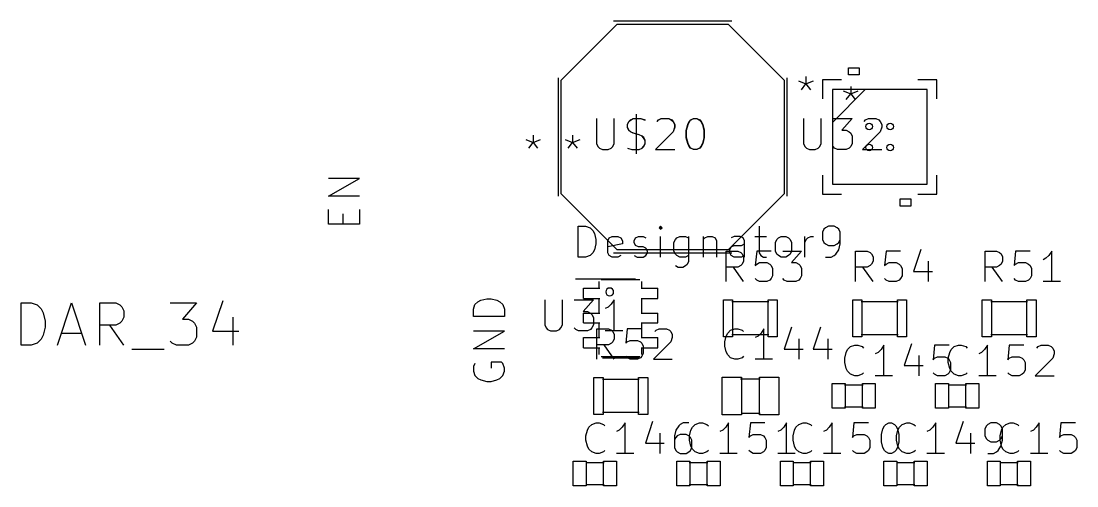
# Model space of a CAD drawing. Header units: millimetres. Extents: x 0 to 280, y 0 to 300.
# Drawn here: x 204.82 to 245.62, y 85.53 to 103.47 of the extents above; entities that cross this region are included whole.
import ezdxf

# ---------------------------------------------------------------- set-up
doc = ezdxf.new("R2010")
doc.units = ezdxf.units.MM
for name, color, linetype, true_color in [('Edge.Cuts', 254, 'CONTINUOUS', 0xd0d2cd), ('F.Fab', 9, 'CONTINUOUS', 0xafafaf), ('F.Silkscreen', 41, 'CONTINUOUS', 0xf2eda1)]:
    doc.layers.add(name, color=color, linetype=linetype, true_color=true_color)

msp = doc.modelspace()

# ---------------------------------------------------------------- linework, layer by layer
at = {"layer": 'Edge.Cuts'}
for centre in [(237.5936, 99.4064), (238.4064, 99.4064), (237.5936, 98.5936), (238.4064, 98.5936)]:
    msp.add_circle(centre, 0.127, dxfattribs=at)
at = {"layer": 'F.Fab', "linetype": 'CONTINUOUS'}
for p, q in [((227.841, 103.3434), (225.682, 101.1844)), ((232.159, 103.3434), (227.841, 103.3434)), ((234.318, 101.1844), (232.159, 103.3434)), ((225.682, 101.1844), (225.682, 96.8156)), ((234.318, 96.8156), (234.318, 101.1844)), ((236.1712, 100.8288), (236.1712, 97.1712)), ((236.1712, 99.5588), (237.4412, 100.8288)), ((239.8288, 100.8288), (236.1712, 100.8288)), ((236.595073, 100.782918), (236.879311, 100.669223)), ((236.879311, 100.953461), (236.879311, 100.669223)), ((236.879311, 100.669223), (237.16355, 100.782918)), ((239.8288, 97.1712), (239.8288, 100.8288)), ((236.708769, 100.441832), (236.879311, 100.669223)), ((236.879311, 100.669223), (237.049854, 100.441832)), ((227.055849, 99.713754), (227.055849, 98.743644)), ((227.057769, 99.708861), (227.057769, 98.742451)), ((227.73994, 98.742451), (227.73994, 99.708861)), ((227.740633, 98.743644), (227.740633, 99.713754)), ((228.251569, 99.48147), (228.308417, 99.595166)), ((228.254221, 99.485493), (228.311286, 99.599624)), ((228.308417, 99.595166), (228.365264, 99.652013)), ((228.311286, 99.599624), (228.368352, 99.656689)), ((228.365264, 99.652013), (228.478959, 99.708861)), ((228.368352, 99.656689), (228.482482, 99.713754)), ((228.478959, 99.708861), (228.763198, 99.708861)), ((228.482482, 99.713754), (228.767809, 99.713754)), ((228.592655, 99.879404), (228.592655, 98.344518)), ((228.596613, 99.88495), (228.596613, 98.344186)), ((228.763198, 99.708861), (228.93374, 99.652013)), ((228.767809, 99.713754), (228.939005, 99.656689)), ((229.388521, 99.595166), (229.445369, 99.652013)), ((229.395528, 99.599624), (229.452593, 99.656689)), ((229.445369, 99.652013), (229.559064, 99.708861)), ((229.452593, 99.656689), (229.566724, 99.713754)), ((229.559064, 99.708861), (229.843302, 99.708861)), ((229.566724, 99.713754), (229.852051, 99.713754)), ((229.843302, 99.708861), (229.956997, 99.652013)), ((229.852051, 99.713754), (229.966181, 99.656689)), ((229.956997, 99.652013), (230.013845, 99.595166)), ((229.966181, 99.656689), (230.023247, 99.599624)), ((230.013845, 99.595166), (230.070692, 99.48147)), ((230.023247, 99.599624), (230.080312, 99.485493)), ((230.582321, 99.48147), (230.639168, 99.595166)), ((230.5939, 99.485493), (230.650966, 99.599624)), ((230.639168, 99.595166), (230.696016, 99.652013)), ((230.650966, 99.599624), (230.708031, 99.656689)), ((230.696016, 99.652013), (230.809711, 99.708861)), ((230.708031, 99.656689), (230.822162, 99.713754)), ((230.809711, 99.708861), (230.923406, 99.708861)), ((230.822162, 99.713754), (230.936292, 99.713754)), ((230.923406, 99.708861), (231.037102, 99.652013)), ((230.936292, 99.713754), (231.050423, 99.656689)), ((231.037102, 99.652013), (231.093949, 99.595166)), ((231.050423, 99.656689), (231.107488, 99.599624)), ((231.093949, 99.595166), (231.150797, 99.48147)), ((231.107488, 99.599624), (231.164554, 99.485493)), ((235.055849, 99.713754), (235.055849, 98.743644)), ((235.740633, 98.743644), (235.740633, 99.713754)), ((236.197156, 99.713754), (236.939005, 99.713754)), ((236.939005, 99.713754), (236.539548, 99.257232)), ((237.395528, 99.599624), (237.452593, 99.656689)), ((237.452593, 99.656689), (237.566724, 99.713754)), ((237.566724, 99.713754), (237.852051, 99.713754)), ((237.852051, 99.713754), (237.966181, 99.656689)), ((237.966181, 99.656689), (238.023247, 99.599624)), ((238.023247, 99.599624), (238.080312, 99.485493)), ((228.251569, 99.367775), (228.251569, 99.48147)), ((228.308417, 99.25408), (228.251569, 99.367775)), ((228.254221, 99.371362), (228.254221, 99.485493)), ((228.311286, 99.257232), (228.254221, 99.371362)), ((228.365264, 99.197232), (228.308417, 99.25408)), ((228.368352, 99.200166), (228.311286, 99.257232)), ((228.478959, 99.140385), (228.365264, 99.197232)), ((228.482482, 99.143101), (228.368352, 99.200166)), ((228.70635, 99.083537), (228.478959, 99.140385)), ((228.710744, 99.086036), (228.482482, 99.143101)), ((230.013845, 99.197232), (229.331673, 98.515061)), ((230.023247, 99.200166), (229.338463, 98.515382)), ((230.070692, 99.367775), (230.013845, 99.197232)), ((230.080312, 99.371362), (230.023247, 99.200166)), ((230.070692, 99.48147), (230.070692, 99.367775)), ((230.080312, 99.485493), (230.080312, 99.371362)), ((230.525473, 99.25408), (230.582321, 99.48147)), ((230.525473, 98.969842), (230.525473, 99.25408)), ((230.536835, 99.257232), (230.5939, 99.485493)), ((230.536835, 98.971905), (230.536835, 99.257232)), ((231.150797, 99.48147), (231.207644, 99.25408)), ((231.164554, 99.485493), (231.221619, 99.257232)), ((231.207644, 99.25408), (231.207644, 98.969842)), ((231.221619, 99.257232), (231.221619, 98.971905)), ((236.539548, 99.257232), (236.710744, 99.257232)), ((236.710744, 99.257232), (236.824874, 99.200166)), ((236.824874, 99.200166), (236.88194, 99.143101)), ((236.88194, 99.143101), (236.939005, 99.02897)), ((238.023247, 99.200166), (237.338463, 98.515382)), ((238.080312, 99.371362), (238.023247, 99.200166)), ((238.080312, 99.485493), (238.080312, 99.371362)), ((225.851873, 98.903318), (226.136111, 98.789623)), ((225.851873, 98.903318), (226.136111, 98.789623)), ((225.965569, 98.562232), (226.136111, 98.789623)), ((225.965569, 98.562232), (226.136111, 98.789623)), ((226.136111, 99.073861), (226.136111, 98.789623)), ((226.136111, 99.073861), (226.136111, 98.789623)), ((226.136111, 98.789623), (226.42035, 98.903318)), ((226.136111, 98.789623), (226.42035, 98.903318)), ((226.136111, 98.789623), (226.306654, 98.562232)), ((226.136111, 98.789623), (226.306654, 98.562232)), ((227.055849, 98.743644), (227.112915, 98.629513)), ((227.057769, 98.742451), (227.114616, 98.628756)), ((227.683092, 98.628756), (227.73994, 98.742451)), ((227.683568, 98.629513), (227.740633, 98.743644)), ((228.820045, 99.026689), (228.70635, 99.083537)), ((228.824874, 99.02897), (228.710744, 99.086036)), ((228.876893, 98.969842), (228.820045, 99.026689)), ((228.88194, 98.971905), (228.824874, 99.02897)), ((228.93374, 98.856147), (228.876893, 98.969842)), ((228.876893, 98.628756), (228.93374, 98.742451)), ((228.939005, 98.857774), (228.88194, 98.971905)), ((228.88194, 98.629513), (228.939005, 98.743644)), ((228.93374, 98.742451), (228.93374, 98.856147)), ((228.939005, 98.743644), (228.939005, 98.857774)), ((230.582321, 98.742451), (230.525473, 98.969842)), ((230.5939, 98.743644), (230.536835, 98.971905)), ((230.639168, 98.628756), (230.582321, 98.742451)), ((230.650966, 98.629513), (230.5939, 98.743644)), ((231.150797, 98.742451), (231.093949, 98.628756)), ((231.164554, 98.743644), (231.107488, 98.629513)), ((231.207644, 98.969842), (231.150797, 98.742451)), ((231.221619, 98.971905), (231.164554, 98.743644)), ((235.055849, 98.743644), (235.112915, 98.629513)), ((235.683568, 98.629513), (235.740633, 98.743644)), ((236.939005, 98.743644), (236.88194, 98.629513)), ((236.939005, 99.02897), (236.939005, 98.743644)), ((227.112915, 98.629513), (227.16998, 98.572448)), ((227.114616, 98.628756), (227.171464, 98.571909)), ((227.16998, 98.572448), (227.284111, 98.515382)), ((227.171464, 98.571909), (227.285159, 98.515061)), ((227.284111, 98.515382), (227.512372, 98.515382)), ((227.285159, 98.515061), (227.51255, 98.515061)), ((227.512372, 98.515382), (227.626503, 98.572448)), ((227.51255, 98.515061), (227.626245, 98.571909)), ((227.626245, 98.571909), (227.683092, 98.628756)), ((227.626503, 98.572448), (227.683568, 98.629513)), ((228.251569, 98.571909), (228.422112, 98.515061)), ((228.254221, 98.572448), (228.425417, 98.515382)), ((228.422112, 98.515061), (228.70635, 98.515061)), ((228.425417, 98.515382), (228.710744, 98.515382)), ((228.70635, 98.515061), (228.820045, 98.571909)), ((228.710744, 98.515382), (228.824874, 98.572448)), ((228.820045, 98.571909), (228.876893, 98.628756)), ((228.824874, 98.572448), (228.88194, 98.629513)), ((229.331673, 98.515061), (230.070692, 98.515061)), ((229.338463, 98.515382), (230.080312, 98.515382)), ((230.696016, 98.571909), (230.639168, 98.628756)), ((230.708031, 98.572448), (230.650966, 98.629513)), ((230.809711, 98.515061), (230.696016, 98.571909)), ((230.822162, 98.515382), (230.708031, 98.572448)), ((230.923406, 98.515061), (230.809711, 98.515061)), ((230.936292, 98.515382), (230.822162, 98.515382)), ((231.037102, 98.571909), (230.923406, 98.515061)), ((231.050423, 98.572448), (230.936292, 98.515382)), ((231.093949, 98.628756), (231.037102, 98.571909)), ((231.107488, 98.629513), (231.050423, 98.572448)), ((235.112915, 98.629513), (235.16998, 98.572448)), ((235.16998, 98.572448), (235.284111, 98.515382)), ((235.284111, 98.515382), (235.512372, 98.515382)), ((235.512372, 98.515382), (235.626503, 98.572448)), ((235.626503, 98.572448), (235.683568, 98.629513)), ((236.254221, 98.572448), (236.197156, 98.629513)), ((236.368352, 98.515382), (236.254221, 98.572448)), ((236.710744, 98.515382), (236.368352, 98.515382)), ((236.824874, 98.572448), (236.710744, 98.515382)), ((236.88194, 98.629513), (236.824874, 98.572448)), ((237.338463, 98.515382), (238.080312, 98.515382)), ((216.701544, 96.713388), (217.897544, 97.396817)), ((217.897544, 97.396817), (216.701544, 97.396817)), ((236.1712, 97.1712), (239.8288, 97.1712)), ((217.897544, 96.713388), (216.701544, 96.713388)), ((225.682, 96.8156), (227.841, 94.6566)), ((232.159, 94.6566), (234.318, 96.8156)), ((216.701544, 95.631293), (216.701544, 96.200817)), ((217.271068, 95.631293), (217.271068, 96.02996)), ((217.897544, 96.200817), (217.897544, 95.631293)), ((217.897544, 95.631293), (216.701544, 95.631293)), ((227.841, 94.6566), (232.159, 94.6566)), ((227.1618, 93.1684), (227.1618, 93.4224)), ((227.238, 93.4986), (228.7366, 93.4986)), ((228.8128, 93.1684), (228.8128, 93.4224)), ((226.5522, 93.1684), (227.1618, 93.1684)), ((226.5522, 92.762), (226.5522, 93.1684)), ((227.1618, 93.1684), (227.1872, 93.1684)), ((228.7874, 93.1684), (228.8128, 93.1684)), ((228.8128, 93.1684), (229.4224, 93.1684)), ((229.4224, 92.762), (229.4224, 93.1684)), ((212.613792, 92.671236), (212.224325, 91.502836)), ((222.358496, 92.525959), (222.472401, 92.639864)), ((222.472401, 92.639864), (222.586306, 92.696817)), ((222.586306, 92.696817), (222.814115, 92.753769)), ((222.814115, 92.753769), (222.984972, 92.753769)), ((222.984972, 92.753769), (223.212782, 92.696817)), ((223.212782, 92.696817), (223.326687, 92.639864)), ((223.326687, 92.639864), (223.440592, 92.525959)), ((225.055849, 92.713754), (225.055849, 91.743644)), ((225.740633, 91.743644), (225.740633, 92.713754)), ((226.197156, 92.713754), (226.939005, 92.713754)), ((226.939005, 92.713754), (226.539548, 92.257232)), ((226.5522, 92.762), (227.1618, 92.762)), ((227.1618, 92.762), (227.1872, 92.762)), ((227.1618, 92.2032), (227.1618, 92.762)), ((227.73792, 92.713754), (227.623789, 92.542558)), ((227.73792, 91.515382), (227.73792, 92.713754)), ((228.7874, 92.762), (228.8128, 92.762)), ((228.8128, 92.762), (229.4224, 92.762)), ((228.8128, 92.2032), (228.8128, 92.762)), ((231.9586, 91.2888), (231.9586, 92.7112)), ((231.9586, 92.7112), (232.3142, 92.7112)), ((233.7112, 92.635), (232.2888, 92.635)), ((232.3142, 92.7112), (232.3142, 91.2888)), ((233.6858, 91.2888), (233.6858, 92.7112)), ((233.6858, 92.7112), (234.0414, 92.7112)), ((234.0414, 92.7112), (234.0414, 91.2888)), ((236.9586, 91.2888), (236.9586, 92.7112)), ((236.9586, 92.7112), (237.3142, 92.7112)), ((238.7112, 92.635), (237.2888, 92.635)), ((237.3142, 92.7112), (237.3142, 91.2888)), ((238.6858, 91.2888), (238.6858, 92.7112)), ((238.6858, 92.7112), (239.0414, 92.7112)), ((239.0414, 92.7112), (239.0414, 91.2888)), ((241.9586, 91.2888), (241.9586, 92.7112)), ((241.9586, 92.7112), (242.3142, 92.7112)), ((243.7112, 92.635), (242.2888, 92.635)), ((242.3142, 92.7112), (242.3142, 91.2888)), ((243.6858, 91.2888), (243.6858, 92.7112)), ((243.6858, 92.7112), (244.0414, 92.7112)), ((244.0414, 92.7112), (244.0414, 91.2888)), ((204.824458, 90.957582), (204.824458, 92.593342)), ((204.824458, 92.593342), (205.213925, 92.593342)), ((205.213925, 92.593342), (205.447605, 92.515449)), ((205.447605, 92.515449), (205.603392, 92.359662)), ((205.603392, 92.359662), (205.681285, 92.203876)), ((205.681285, 92.203876), (205.759178, 91.892302)), ((206.226538, 90.957582), (206.771792, 92.593342)), ((206.771792, 92.593342), (207.317045, 90.957582)), ((207.862298, 90.957582), (207.862298, 92.593342)), ((207.862298, 92.593342), (208.485445, 92.593342)), ((208.485445, 92.593342), (208.641232, 92.515449)), ((208.641232, 92.515449), (208.719125, 92.437556)), ((208.719125, 92.437556), (208.797018, 92.281769)), ((208.797018, 92.281769), (208.797018, 92.048089)), ((210.588565, 92.593342), (211.601178, 92.593342)), ((211.601178, 92.593342), (211.055925, 91.970196)), ((222.301544, 92.355102), (222.358496, 92.525959)), ((222.301544, 92.07034), (222.301544, 92.355102)), ((223.440592, 92.525959), (223.497544, 92.355102)), ((223.497544, 92.355102), (223.497544, 92.07034)), ((226.539548, 92.257232), (226.710744, 92.257232)), ((226.5522, 92.2032), (227.1618, 92.2032)), ((226.5522, 91.8222), (226.5522, 92.2032)), ((226.710744, 92.257232), (226.824874, 92.200166)), ((226.824874, 92.200166), (226.88194, 92.143101)), ((227.1618, 92.2032), (227.1872, 92.2032)), ((227.509659, 92.428428), (227.395528, 92.371362)), ((227.623789, 92.542558), (227.509659, 92.428428)), ((228.7874, 92.2032), (228.8128, 92.2032)), ((228.8128, 92.2032), (229.4224, 92.2032)), ((229.4224, 91.8222), (229.4224, 92.2032)), ((205.759178, 91.892302), (205.759178, 91.658622)), ((208.641232, 91.814409), (208.485445, 91.736516)), ((208.719125, 91.892302), (208.641232, 91.814409)), ((208.797018, 92.048089), (208.719125, 91.892302)), ((211.055925, 91.970196), (211.289605, 91.970196)), ((211.289605, 91.970196), (211.445391, 91.892302)), ((211.445391, 91.892302), (211.523285, 91.814409)), ((211.523285, 91.814409), (211.601178, 91.658622)), ((213.003258, 92.048089), (213.003258, 90.957582)), ((223.497544, 92.07034), (222.301544, 92.07034)), ((226.5522, 91.8222), (227.1618, 91.8222)), ((226.88194, 92.143101), (226.939005, 92.02897)), ((226.939005, 92.02897), (226.939005, 91.743644)), ((227.1618, 91.8222), (227.1872, 91.8222)), ((227.1618, 91.2634), (227.1618, 91.8222)), ((228.7874, 91.8222), (228.8128, 91.8222)), ((228.8128, 91.8222), (229.4224, 91.8222)), ((228.8128, 91.2634), (228.8128, 91.8222)), ((205.759178, 91.658622), (205.681285, 91.347049)), ((206.382325, 91.424942), (207.161258, 91.424942)), ((208.485445, 91.736516), (207.862298, 91.736516)), ((208.797018, 90.957582), (208.251765, 91.736516)), ((211.601178, 91.658622), (211.601178, 91.269156)), ((212.224325, 91.502836), (213.236938, 91.502836)), ((222.301544, 90.817388), (223.497544, 91.500817)), ((223.497544, 91.500817), (222.301544, 91.500817)), ((225.055849, 91.743644), (225.112915, 91.629513)), ((225.112915, 91.629513), (225.16998, 91.572448)), ((225.16998, 91.572448), (225.284111, 91.515382)), ((225.284111, 91.515382), (225.512372, 91.515382)), ((225.512372, 91.515382), (225.626503, 91.572448)), ((225.626503, 91.572448), (225.683568, 91.629513)), ((225.683568, 91.629513), (225.740633, 91.743644)), ((226.254221, 91.572448), (226.197156, 91.629513)), ((226.368352, 91.515382), (226.254221, 91.572448)), ((226.710744, 91.515382), (226.368352, 91.515382)), ((226.824874, 91.572448), (226.710744, 91.515382)), ((226.88194, 91.629513), (226.824874, 91.572448)), ((226.939005, 91.743644), (226.88194, 91.629513)), ((228.080312, 91.515382), (227.395528, 91.515382)), ((205.447605, 91.035476), (205.213925, 90.957582)), ((205.603392, 91.191262), (205.447605, 91.035476)), ((205.681285, 91.347049), (205.603392, 91.191262)), ((210.666458, 91.035476), (210.588565, 91.113369)), ((210.822245, 90.957582), (210.666458, 91.035476)), ((211.445391, 91.035476), (211.289605, 90.957582)), ((211.523285, 91.113369), (211.445391, 91.035476)), ((211.601178, 91.269156), (211.523285, 91.113369)), ((226.5522, 91.2634), (227.1618, 91.2634)), ((226.5522, 90.857), (226.5522, 91.2634)), ((227.1618, 91.2634), (227.1872, 91.2634)), ((228.7874, 91.2634), (228.8128, 91.2634)), ((228.8128, 91.2634), (229.4224, 91.2634)), ((229.4224, 90.857), (229.4224, 91.2634)), ((232.3142, 91.2888), (231.9586, 91.2888)), ((233.7112, 91.365), (232.2888, 91.365)), ((234.0414, 91.2888), (233.6858, 91.2888)), ((237.3142, 91.2888), (236.9586, 91.2888)), ((238.7112, 91.365), (237.2888, 91.365)), ((239.0414, 91.2888), (238.6858, 91.2888)), ((242.3142, 91.2888), (241.9586, 91.2888)), ((243.7112, 91.365), (242.2888, 91.365)), ((244.0414, 91.2888), (243.6858, 91.2888)), ((205.213925, 90.957582), (204.824458, 90.957582)), ((209.108592, 90.801796), (210.354885, 90.801796)), ((211.289605, 90.957582), (210.822245, 90.957582)), ((223.497544, 90.817388), (222.301544, 90.817388)), ((226.5522, 90.857), (227.1618, 90.857)), ((227.1618, 90.857), (227.1872, 90.857)), ((227.1618, 90.603), (227.1618, 90.857)), ((228.7874, 90.857), (228.8128, 90.857)), ((228.8128, 90.857), (229.4224, 90.857)), ((228.8128, 90.603), (228.8128, 90.857)), ((222.358496, 90.247865), (222.301544, 90.13396)), ((223.383639, 90.304817), (222.984972, 90.304817)), ((222.984972, 90.304817), (222.984972, 90.077007)), ((223.440592, 90.247865), (223.383639, 90.304817)), ((223.497544, 90.077007), (223.440592, 90.247865)), ((227.238, 90.5268), (228.7366, 90.5268)), ((222.301544, 90.13396), (222.301544, 89.963103)), ((222.301544, 89.963103), (222.358496, 89.792246)), ((222.358496, 89.792246), (222.472401, 89.678341)), ((223.326687, 89.678341), (223.440592, 89.792246)), ((223.440592, 89.792246), (223.497544, 89.963103)), ((223.497544, 89.963103), (223.497544, 90.077007)), ((222.472401, 89.678341), (222.586306, 89.621388)), ((222.586306, 89.621388), (222.814115, 89.564436)), ((222.814115, 89.564436), (222.984972, 89.564436)), ((222.984972, 89.564436), (223.212782, 89.621388)), ((223.212782, 89.621388), (223.326687, 89.678341)), ((226.9586, 88.2888), (226.9586, 89.7112)), ((226.9586, 89.7112), (227.3142, 89.7112)), ((228.7112, 89.635), (227.2888, 89.635)), ((227.3142, 89.7112), (227.3142, 88.2888)), ((228.6858, 88.2888), (228.6858, 89.7112)), ((228.6858, 89.7112), (229.0414, 89.7112)), ((229.0414, 89.7112), (229.0414, 88.2888)), ((231.9078, 88.2761), (231.9078, 89.7262)), ((231.9078, 89.7262), (232.6579, 89.7262)), ((232.619, 89.66), (233.381, 89.66)), ((232.6579, 89.7262), (232.6579, 88.2761)), ((233.3556, 88.2761), (233.3556, 89.7262)), ((233.3556, 89.7262), (234.1057, 89.7262)), ((234.1057, 89.7262), (234.1057, 88.2761)), ((236.1618, 88.5301), (236.1618, 89.4801)), ((236.1618, 89.4801), (236.6619, 89.4801)), ((236.644, 89.432), (237.356, 89.432)), ((236.6619, 89.4801), (236.6619, 88.5301)), ((237.3302, 88.5301), (237.3302, 89.4801)), ((237.3302, 89.4801), (237.8303, 89.4801)), ((237.8303, 89.4801), (237.8303, 88.5301)), ((240.1618, 88.5301), (240.1618, 89.4801)), ((240.1618, 89.4801), (240.6619, 89.4801)), ((240.644, 89.432), (241.356, 89.432)), ((240.6619, 89.4801), (240.6619, 88.5301)), ((241.3302, 88.5301), (241.3302, 89.4801)), ((241.3302, 89.4801), (241.8303, 89.4801)), ((241.8303, 89.4801), (241.8303, 88.5301)), ((236.6619, 88.5301), (236.1618, 88.5301)), ((236.644, 88.581), (237.356, 88.581)), ((237.8303, 88.5301), (237.3302, 88.5301)), ((240.6619, 88.5301), (240.1618, 88.5301)), ((240.644, 88.581), (241.356, 88.581)), ((241.8303, 88.5301), (241.3302, 88.5301)), ((227.3142, 88.2888), (226.9586, 88.2888)), ((228.7112, 88.365), (227.2888, 88.365)), ((229.0414, 88.2888), (228.6858, 88.2888)), ((232.6579, 88.2761), (231.9078, 88.2761)), ((232.644, 88.34), (233.381, 88.34)), ((234.1057, 88.2761), (233.3556, 88.2761)), ((226.1618, 85.5301), (226.1618, 86.4801)), ((226.1618, 86.4801), (226.6619, 86.4801)), ((226.644, 86.432), (227.356, 86.432)), ((226.6619, 86.4801), (226.6619, 85.5301)), ((227.3302, 85.5301), (227.3302, 86.4801)), ((227.3302, 86.4801), (227.8303, 86.4801)), ((227.8303, 86.4801), (227.8303, 85.5301)), ((230.1618, 85.5301), (230.1618, 86.4801)), ((230.1618, 86.4801), (230.6619, 86.4801)), ((230.644, 86.432), (231.356, 86.432)), ((230.6619, 86.4801), (230.6619, 85.5301)), ((231.3302, 85.5301), (231.3302, 86.4801)), ((231.3302, 86.4801), (231.8303, 86.4801)), ((231.8303, 86.4801), (231.8303, 85.5301)), ((234.1618, 85.5301), (234.1618, 86.4801)), ((234.1618, 86.4801), (234.6619, 86.4801)), ((234.644, 86.432), (235.356, 86.432)), ((234.6619, 86.4801), (234.6619, 85.5301)), ((235.3302, 85.5301), (235.3302, 86.4801)), ((235.3302, 86.4801), (235.8303, 86.4801)), ((235.8303, 86.4801), (235.8303, 85.5301)), ((238.1618, 85.5301), (238.1618, 86.4801)), ((238.1618, 86.4801), (238.6619, 86.4801)), ((238.644, 86.432), (239.356, 86.432)), ((238.6619, 86.4801), (238.6619, 85.5301)), ((239.3302, 85.5301), (239.3302, 86.4801)), ((239.3302, 86.4801), (239.8303, 86.4801)), ((239.8303, 86.4801), (239.8303, 85.5301)), ((242.1618, 85.5301), (242.1618, 86.4801)), ((242.1618, 86.4801), (242.6619, 86.4801)), ((242.644, 86.432), (243.356, 86.432)), ((242.6619, 86.4801), (242.6619, 85.5301)), ((243.3302, 85.5301), (243.3302, 86.4801)), ((243.3302, 86.4801), (243.8303, 86.4801)), ((243.8303, 86.4801), (243.8303, 85.5301)), ((226.6619, 85.5301), (226.1618, 85.5301)), ((226.644, 85.581), (227.356, 85.581)), ((227.8303, 85.5301), (227.3302, 85.5301)), ((230.6619, 85.5301), (230.1618, 85.5301)), ((230.644, 85.581), (231.356, 85.581)), ((231.8303, 85.5301), (231.3302, 85.5301)), ((234.6619, 85.5301), (234.1618, 85.5301)), ((234.644, 85.581), (235.356, 85.581)), ((235.8303, 85.5301), (235.3302, 85.5301)), ((238.6619, 85.5301), (238.1618, 85.5301)), ((238.644, 85.581), (239.356, 85.581)), ((239.8303, 85.5301), (239.3302, 85.5301)), ((242.6619, 85.5301), (242.1618, 85.5301)), ((242.644, 85.581), (243.356, 85.581)), ((243.8303, 85.5301), (243.3302, 85.5301))]:
    msp.add_line(p, q, dxfattribs=at)
at = {"layer": 'F.Fab'}
for centre in [(237.5936, 99.4064), (238.4064, 99.4064), (237.5936, 98.5936), (238.4064, 98.5936)]:
    msp.add_circle(centre, 0.127, dxfattribs=at)
for start, end in [(0, 180), (-180, 0)]:
    msp.add_arc((227.5682, 93.016), 0.1524, start, end, dxfattribs=at)
at = {"layer": 'F.Silkscreen', "linetype": 'CONTINUOUS'}
for p, q in [((232.286, 103.4704), (227.714, 103.4704)), ((236.796547, 101.3913), (236.796547, 101.6707)), ((236.796547, 101.6707), (237.202947, 101.6707)), ((237.202947, 101.6707), (237.202947, 101.3913)), ((225.5804, 101.286), (225.5804, 96.714)), ((234.4196, 96.714), (234.4196, 101.286)), ((235.152111, 101.334461), (235.152111, 101.050223)), ((235.7902, 101.2098), (235.7902, 100.4732)), ((236.5268, 101.2098), (235.7902, 101.2098)), ((237.202947, 101.3913), (236.796547, 101.3913)), ((240.2098, 101.2098), (239.4732, 101.2098)), ((240.2098, 100.4732), (240.2098, 101.2098)), ((234.867873, 101.163918), (235.152111, 101.050223)), ((234.981569, 100.822832), (235.152111, 101.050223)), ((235.152111, 101.050223), (235.43635, 101.163918)), ((235.152111, 101.050223), (235.322654, 100.822832)), ((224.327873, 98.903318), (224.612111, 98.789623)), ((224.327873, 98.903318), (224.612111, 98.789623)), ((224.441569, 98.562232), (224.612111, 98.789623)), ((224.441569, 98.562232), (224.612111, 98.789623)), ((224.612111, 99.073861), (224.612111, 98.789623)), ((224.612111, 99.073861), (224.612111, 98.789623)), ((224.612111, 98.789623), (224.89635, 98.903318)), ((224.612111, 98.789623), (224.89635, 98.903318)), ((224.612111, 98.789623), (224.782654, 98.562232)), ((224.612111, 98.789623), (224.782654, 98.562232)), ((235.7902, 97.5268), (235.7902, 96.7902)), ((240.2098, 96.7902), (240.2098, 97.5268)), ((235.7902, 96.7902), (236.5268, 96.7902)), ((239.4732, 96.7902), (240.2098, 96.7902)), ((238.797053, 96.3293), (238.797053, 96.6087)), ((238.797053, 96.6087), (239.203453, 96.6087)), ((239.203453, 96.3293), (238.797053, 96.3293)), ((239.203453, 96.6087), (239.203453, 96.3293)), ((226.353169, 94.359861), (226.353169, 95.553661)), ((226.353169, 95.553661), (226.637407, 95.553661)), ((226.637407, 95.553661), (226.80795, 95.496813)), ((226.80795, 95.496813), (226.921645, 95.383118)), ((229.536636, 95.553661), (229.479788, 95.496813)), ((229.479788, 95.496813), (229.536636, 95.439966)), ((229.593483, 95.496813), (229.536636, 95.553661)), ((229.536636, 95.553661), (229.536636, 95.439966)), ((229.536636, 95.439966), (229.593483, 95.496813)), ((233.345427, 95.553661), (233.345427, 94.530404)), ((235.903569, 95.496813), (235.846722, 95.439966)), ((236.017264, 95.553661), (235.903569, 95.496813)), ((236.244655, 95.553661), (236.017264, 95.553661)), ((236.35835, 95.496813), (236.244655, 95.553661)), ((236.415198, 95.439966), (236.35835, 95.496813)), ((226.921645, 95.383118), (226.978492, 95.269423)), ((226.978492, 95.269423), (227.03534, 95.042032)), ((227.490121, 94.985185), (227.546969, 95.09888)), ((227.546969, 95.09888), (227.660664, 95.155728)), ((227.660664, 95.155728), (227.888054, 95.155728)), ((227.888054, 95.155728), (228.00175, 95.09888)), ((228.00175, 95.09888), (228.058597, 94.985185)), ((228.513378, 94.985185), (228.570226, 95.09888)), ((228.570226, 95.09888), (228.683921, 95.155728)), ((228.683921, 95.155728), (228.854464, 95.155728)), ((228.854464, 95.155728), (228.968159, 95.09888)), ((229.536636, 94.359861), (229.536636, 95.155728)), ((230.105112, 95.042032), (230.161959, 95.09888)), ((230.161959, 95.09888), (230.275654, 95.155728)), ((230.275654, 95.155728), (230.503045, 95.155728)), ((230.503045, 95.155728), (230.61674, 95.09888)), ((230.61674, 95.155728), (230.61674, 94.189318)), ((231.185217, 95.155728), (231.185217, 94.359861)), ((231.185217, 95.042032), (231.242064, 95.09888)), ((231.242064, 95.09888), (231.355759, 95.155728)), ((231.355759, 95.155728), (231.526302, 95.155728)), ((231.526302, 95.155728), (231.639998, 95.09888)), ((231.639998, 95.09888), (231.696845, 94.985185)), ((232.379017, 95.155728), (232.265322, 95.09888)), ((232.606407, 95.155728), (232.379017, 95.155728)), ((232.720103, 95.09888), (232.606407, 95.155728)), ((232.77695, 94.985185), (232.720103, 95.09888)), ((233.174884, 95.155728), (233.629665, 95.155728)), ((234.027598, 95.042032), (234.084445, 95.09888)), ((234.084445, 95.09888), (234.19814, 95.155728)), ((234.19814, 95.155728), (234.368683, 95.155728)), ((234.368683, 95.155728), (234.482379, 95.09888)), ((234.482379, 95.09888), (234.539226, 95.042032)), ((235.107703, 94.359861), (235.107703, 95.155728)), ((235.16455, 95.042032), (235.221398, 95.09888)), ((235.221398, 95.09888), (235.335093, 95.155728)), ((235.335093, 95.155728), (235.448788, 95.155728)), ((235.846722, 95.439966), (235.789874, 95.32627)), ((235.789874, 95.32627), (235.789874, 95.042032)), ((236.472045, 95.32627), (236.415198, 95.439966)), ((236.472045, 94.871489), (236.472045, 95.32627)), ((227.03534, 94.871489), (226.978492, 94.644099)), ((227.03534, 95.042032), (227.03534, 94.871489)), ((227.490121, 94.530404), (227.490121, 94.985185)), ((228.058597, 94.871489), (227.490121, 94.757794)), ((228.058597, 94.985185), (228.058597, 94.871489)), ((228.513378, 94.928337), (228.513378, 94.985185)), ((228.570226, 94.814642), (228.513378, 94.928337)), ((228.683921, 94.757794), (228.570226, 94.814642)), ((228.854464, 94.757794), (228.683921, 94.757794)), ((228.968159, 94.700947), (228.854464, 94.757794)), ((229.025007, 94.587251), (228.968159, 94.700947)), ((230.048264, 94.928337), (230.105112, 95.042032)), ((230.048264, 94.587251), (230.048264, 94.928337)), ((231.696845, 94.985185), (231.696845, 94.359861)), ((232.208474, 94.644099), (232.265322, 94.757794)), ((232.265322, 94.757794), (232.379017, 94.814642)), ((232.379017, 94.814642), (232.663255, 94.814642)), ((232.663255, 94.814642), (232.77695, 94.871489)), ((232.77695, 94.359861), (232.77695, 94.985185)), ((233.97075, 94.928337), (234.027598, 95.042032)), ((233.97075, 94.587251), (233.97075, 94.928337)), ((234.539226, 95.042032), (234.596074, 94.928337)), ((234.596074, 94.928337), (234.596074, 94.587251)), ((235.107703, 94.928337), (235.16455, 95.042032)), ((235.789874, 95.042032), (235.846722, 94.928337)), ((235.846722, 94.928337), (235.903569, 94.871489)), ((235.903569, 94.871489), (236.017264, 94.814642)), ((236.017264, 94.814642), (236.244655, 94.814642)), ((236.244655, 94.814642), (236.35835, 94.871489)), ((236.35835, 94.871489), (236.415198, 94.928337)), ((236.415198, 94.928337), (236.472045, 95.042032)), ((236.415198, 94.644099), (236.472045, 94.871489)), ((239.592751, 94.651398), (239.312625, 93.81102)), ((226.637407, 94.359861), (226.353169, 94.359861)), ((226.80795, 94.416709), (226.637407, 94.359861)), ((226.921645, 94.530404), (226.80795, 94.416709)), ((226.978492, 94.644099), (226.921645, 94.530404)), ((227.546969, 94.416709), (227.490121, 94.530404)), ((227.660664, 94.359861), (227.546969, 94.416709)), ((227.888054, 94.359861), (227.660664, 94.359861)), ((227.714, 94.5296), (232.286, 94.5296)), ((228.00175, 94.416709), (227.888054, 94.359861)), ((228.513378, 94.416709), (228.627073, 94.359861)), ((228.627073, 94.359861), (228.854464, 94.359861)), ((228.854464, 94.359861), (228.968159, 94.416709)), ((228.968159, 94.416709), (229.025007, 94.530404)), ((229.025007, 94.530404), (229.025007, 94.587251)), ((230.105112, 94.473556), (230.048264, 94.587251)), ((230.161959, 94.416709), (230.105112, 94.473556)), ((230.275654, 94.359861), (230.161959, 94.416709)), ((230.503045, 94.359861), (230.275654, 94.359861)), ((230.61674, 94.416709), (230.503045, 94.359861)), ((232.071619, 93.418844), (232.071619, 94.595372)), ((232.071619, 94.595372), (232.51982, 94.595372)), ((232.208474, 94.530404), (232.208474, 94.644099)), ((232.265322, 94.416709), (232.208474, 94.530404)), ((232.379017, 94.359861), (232.265322, 94.416709)), ((232.663255, 94.359861), (232.379017, 94.359861)), ((232.51982, 94.595372), (232.631871, 94.539347)), ((232.631871, 94.539347), (232.687896, 94.483322)), ((232.77695, 94.416709), (232.663255, 94.359861)), ((232.687896, 94.483322), (232.743921, 94.371272)), ((232.743921, 94.371272), (232.743921, 94.203196)), ((233.248147, 94.595372), (233.192122, 94.035121)), ((233.808399, 94.595372), (233.248147, 94.595372)), ((233.345427, 94.530404), (233.402274, 94.416709)), ((233.402274, 94.416709), (233.515969, 94.359861)), ((233.515969, 94.359861), (233.629665, 94.359861)), ((234.027598, 94.473556), (233.97075, 94.587251)), ((234.084445, 94.416709), (234.027598, 94.473556)), ((234.19814, 94.359861), (234.084445, 94.416709)), ((234.368683, 94.359861), (234.19814, 94.359861)), ((234.2566, 94.595372), (234.984927, 94.595372)), ((234.482379, 94.416709), (234.368683, 94.359861)), ((234.539226, 94.473556), (234.482379, 94.416709)), ((234.596074, 94.587251), (234.539226, 94.473556)), ((234.984927, 94.595372), (234.592751, 94.147171)), ((235.903569, 94.359861), (236.13096, 94.359861)), ((236.13096, 94.359861), (236.244655, 94.416709)), ((236.244655, 94.416709), (236.301503, 94.473556)), ((236.301503, 94.473556), (236.415198, 94.644099)), ((237.071619, 93.418844), (237.071619, 94.595372)), ((237.071619, 94.595372), (237.51982, 94.595372)), ((237.51982, 94.595372), (237.631871, 94.539347)), ((237.631871, 94.539347), (237.687896, 94.483322)), ((237.687896, 94.483322), (237.743921, 94.371272)), ((237.743921, 94.371272), (237.743921, 94.203196)), ((238.248147, 94.595372), (238.192122, 94.035121)), ((238.808399, 94.595372), (238.248147, 94.595372)), ((242.071619, 93.418844), (242.071619, 94.595372)), ((242.071619, 94.595372), (242.51982, 94.595372)), ((242.51982, 94.595372), (242.631871, 94.539347)), ((242.631871, 94.539347), (242.687896, 94.483322)), ((242.687896, 94.483322), (242.743921, 94.371272)), ((242.743921, 94.371272), (242.743921, 94.203196)), ((243.248147, 94.595372), (243.192122, 94.035121)), ((243.808399, 94.595372), (243.248147, 94.595372)), ((244.424675, 94.315247), (244.312625, 94.259222)), ((244.536726, 94.427297), (244.424675, 94.315247)), ((244.648776, 94.595372), (244.536726, 94.427297)), ((244.648776, 93.418844), (244.648776, 94.595372)), ((230.218807, 93.961928), (230.105112, 94.018775)), ((230.38935, 93.961928), (230.218807, 93.961928)), ((230.503045, 94.018775), (230.38935, 93.961928)), ((230.559893, 94.075623), (230.503045, 94.018775)), ((230.61674, 94.189318), (230.559893, 94.075623)), ((232.51982, 93.979096), (232.071619, 93.979096)), ((232.743921, 93.418844), (232.351745, 93.979096)), ((232.631871, 94.035121), (232.51982, 93.979096)), ((232.687896, 94.091146), (232.631871, 94.035121)), ((232.743921, 94.203196), (232.687896, 94.091146)), ((233.192122, 94.035121), (233.248147, 94.091146)), ((233.248147, 94.091146), (233.360198, 94.147171)), ((233.360198, 94.147171), (233.640323, 94.147171)), ((233.640323, 94.147171), (233.752374, 94.091146)), ((233.752374, 94.091146), (233.808399, 94.035121)), ((233.808399, 94.035121), (233.864424, 93.923071)), ((233.864424, 93.923071), (233.864424, 93.642945)), ((234.592751, 94.147171), (234.760826, 94.147171)), ((234.760826, 94.147171), (234.872877, 94.091146)), ((234.872877, 94.091146), (234.928902, 94.035121)), ((234.928902, 94.035121), (234.984927, 93.923071)), ((234.984927, 93.923071), (234.984927, 93.642945)), ((237.51982, 93.979096), (237.071619, 93.979096)), ((237.743921, 93.418844), (237.351745, 93.979096)), ((237.631871, 94.035121), (237.51982, 93.979096)), ((237.687896, 94.091146), (237.631871, 94.035121)), ((237.743921, 94.203196), (237.687896, 94.091146)), ((238.192122, 94.035121), (238.248147, 94.091146)), ((238.248147, 94.091146), (238.360198, 94.147171)), ((238.360198, 94.147171), (238.640323, 94.147171)), ((238.640323, 94.147171), (238.752374, 94.091146)), ((238.752374, 94.091146), (238.808399, 94.035121)), ((238.808399, 94.035121), (238.864424, 93.923071)), ((238.864424, 93.923071), (238.864424, 93.642945)), ((239.872877, 94.203196), (239.872877, 93.418844)), ((242.51982, 93.979096), (242.071619, 93.979096)), ((242.743921, 93.418844), (242.351745, 93.979096)), ((242.631871, 94.035121), (242.51982, 93.979096)), ((242.687896, 94.091146), (242.631871, 94.035121)), ((242.743921, 94.203196), (242.687896, 94.091146)), ((243.192122, 94.035121), (243.248147, 94.091146)), ((243.248147, 94.091146), (243.360198, 94.147171)), ((243.360198, 94.147171), (243.640323, 94.147171)), ((243.640323, 94.147171), (243.752374, 94.091146)), ((243.752374, 94.091146), (243.808399, 94.035121)), ((243.808399, 94.035121), (243.864424, 93.923071)), ((243.864424, 93.923071), (243.864424, 93.642945)), ((226.2474, 93.524), (228.5588, 93.524)), ((233.248147, 93.47487), (233.192122, 93.530895)), ((233.360198, 93.418844), (233.248147, 93.47487)), ((233.752374, 93.47487), (233.640323, 93.418844)), ((233.808399, 93.530895), (233.752374, 93.47487)), ((233.864424, 93.642945), (233.808399, 93.530895)), ((234.312625, 93.47487), (234.2566, 93.530895)), ((234.424675, 93.418844), (234.312625, 93.47487)), ((234.872877, 93.47487), (234.760826, 93.418844)), ((234.928902, 93.530895), (234.872877, 93.47487)), ((234.984927, 93.642945), (234.928902, 93.530895)), ((238.248147, 93.47487), (238.192122, 93.530895)), ((238.360198, 93.418844), (238.248147, 93.47487)), ((238.752374, 93.47487), (238.640323, 93.418844)), ((238.808399, 93.530895), (238.752374, 93.47487)), ((238.864424, 93.642945), (238.808399, 93.530895)), ((239.312625, 93.81102), (240.040952, 93.81102)), ((243.248147, 93.47487), (243.192122, 93.530895)), ((243.360198, 93.418844), (243.248147, 93.47487)), ((243.752374, 93.47487), (243.640323, 93.418844)), ((243.808399, 93.530895), (243.752374, 93.47487)), ((243.864424, 93.642945), (243.808399, 93.530895)), ((233.640323, 93.418844), (233.360198, 93.418844)), ((234.760826, 93.418844), (234.424675, 93.418844)), ((238.640323, 93.418844), (238.360198, 93.418844)), ((243.640323, 93.418844), (243.360198, 93.418844)), ((244.984927, 93.418844), (244.312625, 93.418844)), ((227.071619, 90.418844), (227.071619, 91.595372)), ((227.071619, 91.595372), (227.51982, 91.595372)), ((227.51982, 91.595372), (227.631871, 91.539347)), ((227.631871, 91.539347), (227.687896, 91.483322)), ((227.687896, 91.483322), (227.743921, 91.371272)), ((228.248147, 91.595372), (228.192122, 91.035121)), ((228.808399, 91.595372), (228.248147, 91.595372)), ((229.312625, 91.483322), (229.36865, 91.539347)), ((229.36865, 91.539347), (229.480701, 91.595372)), ((229.480701, 91.595372), (229.760826, 91.595372)), ((229.760826, 91.595372), (229.872877, 91.539347)), ((229.872877, 91.539347), (229.928902, 91.483322)), ((229.928902, 91.483322), (229.984927, 91.371272)), ((232.071619, 91.315247), (232.127644, 91.427297)), ((232.127644, 91.427297), (232.239695, 91.539347)), ((232.239695, 91.539347), (232.40777, 91.595372)), ((232.40777, 91.595372), (232.51982, 91.595372)), ((232.51982, 91.595372), (232.687896, 91.539347)), ((232.687896, 91.539347), (232.743921, 91.483322)), ((233.416223, 91.427297), (233.304172, 91.315247)), ((233.528273, 91.595372), (233.416223, 91.427297)), ((233.528273, 90.418844), (233.528273, 91.595372)), ((234.592751, 91.651398), (234.312625, 90.81102)), ((235.713254, 91.651398), (235.433128, 90.81102)), ((227.51982, 90.979096), (227.071619, 90.979096)), ((227.743921, 90.418844), (227.351745, 90.979096)), ((227.631871, 91.035121), (227.51982, 90.979096)), ((227.687896, 91.091146), (227.631871, 91.035121)), ((227.743921, 91.203196), (227.687896, 91.091146)), ((227.743921, 91.371272), (227.743921, 91.203196)), ((228.192122, 91.035121), (228.248147, 91.091146)), ((228.248147, 91.091146), (228.360198, 91.147171)), ((228.360198, 91.147171), (228.640323, 91.147171)), ((228.640323, 91.147171), (228.752374, 91.091146)), ((228.752374, 91.091146), (228.808399, 91.035121)), ((228.808399, 91.035121), (228.864424, 90.923071)), ((229.928902, 91.091146), (229.2566, 90.418844)), ((229.984927, 91.259222), (229.928902, 91.091146)), ((229.984927, 91.371272), (229.984927, 91.259222)), ((232.015594, 91.091146), (232.071619, 91.315247)), ((232.015594, 90.923071), (232.015594, 91.091146)), ((233.304172, 91.315247), (233.192122, 91.259222)), ((234.872877, 91.203196), (234.872877, 90.418844)), ((235.99338, 91.203196), (235.99338, 90.418844)), ((239.227751, 91.016398), (238.947625, 90.17602)), ((228.864424, 90.642945), (228.808399, 90.530895)), ((228.864424, 90.923071), (228.864424, 90.642945)), ((232.071619, 90.69897), (232.015594, 90.923071)), ((232.127644, 90.58692), (232.071619, 90.69897)), ((232.239695, 90.47487), (232.127644, 90.58692)), ((234.312625, 90.81102), (235.040952, 90.81102)), ((235.433128, 90.81102), (236.161455, 90.81102)), ((236.650594, 90.456146), (236.706619, 90.680247)), ((236.706619, 90.680247), (236.762644, 90.792297)), ((236.762644, 90.792297), (236.874695, 90.904347)), ((236.874695, 90.904347), (237.04277, 90.960372)), ((237.04277, 90.960372), (237.15482, 90.960372)), ((237.15482, 90.960372), (237.322896, 90.904347)), ((237.322896, 90.904347), (237.378921, 90.848322)), ((237.939172, 90.680247), (237.827122, 90.624222)), ((238.051223, 90.792297), (237.939172, 90.680247)), ((238.163273, 90.960372), (238.051223, 90.792297)), ((238.163273, 89.783844), (238.163273, 90.960372)), ((239.507877, 90.568196), (239.507877, 89.783844)), ((240.124153, 90.960372), (240.068128, 90.400121)), ((240.684405, 90.960372), (240.124153, 90.960372)), ((240.650594, 90.456146), (240.706619, 90.680247)), ((240.706619, 90.680247), (240.762644, 90.792297)), ((240.762644, 90.792297), (240.874695, 90.904347)), ((240.874695, 90.904347), (241.04277, 90.960372)), ((241.04277, 90.960372), (241.15482, 90.960372)), ((241.15482, 90.960372), (241.322896, 90.904347)), ((241.322896, 90.904347), (241.378921, 90.848322)), ((241.939172, 90.680247), (241.827122, 90.624222)), ((242.051223, 90.792297), (241.939172, 90.680247)), ((242.163273, 90.960372), (242.051223, 90.792297)), ((242.163273, 89.783844), (242.163273, 90.960372)), ((243.00365, 90.960372), (242.947625, 90.400121)), ((243.563902, 90.960372), (243.00365, 90.960372)), ((244.068128, 90.848322), (244.124153, 90.904347)), ((244.124153, 90.904347), (244.236204, 90.960372)), ((244.236204, 90.960372), (244.516329, 90.960372)), ((244.516329, 90.960372), (244.62838, 90.904347)), ((244.62838, 90.904347), (244.684405, 90.848322)), ((244.684405, 90.848322), (244.74043, 90.736272)), ((244.74043, 90.624222), (244.684405, 90.456146)), ((244.74043, 90.736272), (244.74043, 90.624222)), ((227.2888, 90.476), (228.7112, 90.476)), ((228.248147, 90.47487), (228.192122, 90.530895)), ((228.360198, 90.418844), (228.248147, 90.47487)), ((228.640323, 90.418844), (228.360198, 90.418844)), ((228.752374, 90.47487), (228.640323, 90.418844)), ((228.808399, 90.530895), (228.752374, 90.47487)), ((229.2566, 90.418844), (229.984927, 90.418844)), ((232.40777, 90.418844), (232.239695, 90.47487)), ((232.51982, 90.418844), (232.40777, 90.418844)), ((232.687896, 90.47487), (232.51982, 90.418844)), ((232.743921, 90.530895), (232.687896, 90.47487)), ((233.864424, 90.418844), (233.192122, 90.418844)), ((236.650594, 90.288071), (236.650594, 90.456146)), ((236.706619, 90.06397), (236.650594, 90.288071)), ((238.947625, 90.17602), (239.675952, 90.17602)), ((240.068128, 90.400121), (240.124153, 90.456146)), ((240.124153, 90.456146), (240.236204, 90.512171)), ((240.236204, 90.512171), (240.516329, 90.512171)), ((240.516329, 90.512171), (240.62838, 90.456146)), ((240.62838, 90.456146), (240.684405, 90.400121)), ((240.650594, 90.288071), (240.650594, 90.456146)), ((240.706619, 90.06397), (240.650594, 90.288071)), ((240.684405, 90.400121), (240.74043, 90.288071)), ((240.74043, 90.288071), (240.74043, 90.007945)), ((242.947625, 90.400121), (243.00365, 90.456146)), ((243.00365, 90.456146), (243.115701, 90.512171)), ((243.115701, 90.512171), (243.395826, 90.512171)), ((243.395826, 90.512171), (243.507877, 90.456146)), ((243.507877, 90.456146), (243.563902, 90.400121)), ((243.563902, 90.400121), (243.619927, 90.288071)), ((243.619927, 90.288071), (243.619927, 90.007945)), ((244.684405, 90.456146), (244.012103, 89.783844)), ((236.762644, 89.95192), (236.706619, 90.06397)), ((236.874695, 89.83987), (236.762644, 89.95192)), ((237.04277, 89.783844), (236.874695, 89.83987)), ((237.15482, 89.783844), (237.04277, 89.783844)), ((237.322896, 89.83987), (237.15482, 89.783844)), ((237.378921, 89.895895), (237.322896, 89.83987)), ((238.499424, 89.783844), (237.827122, 89.783844)), ((240.124153, 89.83987), (240.068128, 89.895895)), ((240.236204, 89.783844), (240.124153, 89.83987)), ((240.516329, 89.783844), (240.236204, 89.783844)), ((240.62838, 89.83987), (240.516329, 89.783844)), ((240.684405, 89.895895), (240.62838, 89.83987)), ((240.74043, 90.007945), (240.684405, 89.895895)), ((240.762644, 89.95192), (240.706619, 90.06397)), ((240.874695, 89.83987), (240.762644, 89.95192)), ((241.04277, 89.783844), (240.874695, 89.83987)), ((241.15482, 89.783844), (241.04277, 89.783844)), ((241.322896, 89.83987), (241.15482, 89.783844)), ((241.378921, 89.895895), (241.322896, 89.83987)), ((242.499424, 89.783844), (241.827122, 89.783844)), ((243.00365, 89.83987), (242.947625, 89.895895)), ((243.115701, 89.783844), (243.00365, 89.83987)), ((243.395826, 89.783844), (243.115701, 89.783844)), ((243.507877, 89.83987), (243.395826, 89.783844)), ((243.563902, 89.895895), (243.507877, 89.83987)), ((243.619927, 90.007945), (243.563902, 89.895895)), ((244.012103, 89.783844), (244.74043, 89.783844)), ((226.706619, 87.680247), (226.762644, 87.792297)), ((226.762644, 87.792297), (226.874695, 87.904347)), ((226.874695, 87.904347), (227.04277, 87.960372)), ((227.04277, 87.960372), (227.15482, 87.960372)), ((227.15482, 87.960372), (227.322896, 87.904347)), ((227.322896, 87.904347), (227.378921, 87.848322)), ((228.051223, 87.792297), (227.939172, 87.680247)), ((228.163273, 87.960372), (228.051223, 87.792297)), ((228.163273, 86.783844), (228.163273, 87.960372)), ((229.227751, 88.016398), (228.947625, 87.17602)), ((230.236204, 87.848322), (230.124153, 87.680247)), ((230.292229, 87.904347), (230.236204, 87.848322)), ((230.404279, 87.960372), (230.292229, 87.904347)), ((230.62838, 87.960372), (230.404279, 87.960372)), ((230.706619, 87.680247), (230.762644, 87.792297)), ((230.762644, 87.792297), (230.874695, 87.904347)), ((230.874695, 87.904347), (231.04277, 87.960372)), ((231.04277, 87.960372), (231.15482, 87.960372)), ((231.15482, 87.960372), (231.322896, 87.904347)), ((231.322896, 87.904347), (231.378921, 87.848322)), ((232.051223, 87.792297), (231.939172, 87.680247)), ((232.163273, 87.960372), (232.051223, 87.792297)), ((232.163273, 86.783844), (232.163273, 87.960372)), ((233.00365, 87.960372), (232.947625, 87.400121)), ((233.563902, 87.960372), (233.00365, 87.960372)), ((234.292229, 87.792297), (234.180178, 87.680247)), ((234.404279, 87.960372), (234.292229, 87.792297)), ((234.404279, 86.783844), (234.404279, 87.960372)), ((234.706619, 87.680247), (234.762644, 87.792297)), ((234.762644, 87.792297), (234.874695, 87.904347)), ((234.874695, 87.904347), (235.04277, 87.960372)), ((235.04277, 87.960372), (235.15482, 87.960372)), ((235.15482, 87.960372), (235.322896, 87.904347)), ((235.322896, 87.904347), (235.378921, 87.848322)), ((236.051223, 87.792297), (235.939172, 87.680247)), ((236.163273, 87.960372), (236.051223, 87.792297)), ((236.163273, 86.783844), (236.163273, 87.960372)), ((237.00365, 87.960372), (236.947625, 87.400121)), ((237.563902, 87.960372), (237.00365, 87.960372)), ((238.068128, 87.512171), (238.124153, 87.736272)), ((238.124153, 87.736272), (238.180178, 87.848322)), ((238.180178, 87.848322), (238.236204, 87.904347)), ((238.236204, 87.904347), (238.348254, 87.960372)), ((238.348254, 87.960372), (238.460304, 87.960372)), ((238.460304, 87.960372), (238.572354, 87.904347)), ((238.572354, 87.904347), (238.62838, 87.848322)), ((238.62838, 87.848322), (238.684405, 87.736272)), ((238.684405, 87.736272), (238.74043, 87.512171)), ((238.706619, 87.680247), (238.762644, 87.792297)), ((238.762644, 87.792297), (238.874695, 87.904347)), ((238.874695, 87.904347), (239.04277, 87.960372)), ((239.04277, 87.960372), (239.15482, 87.960372)), ((239.15482, 87.960372), (239.322896, 87.904347)), ((239.322896, 87.904347), (239.378921, 87.848322)), ((240.051223, 87.792297), (239.939172, 87.680247)), ((240.163273, 87.960372), (240.051223, 87.792297)), ((240.163273, 86.783844), (240.163273, 87.960372)), ((241.227751, 88.016398), (240.947625, 87.17602)), ((242.124153, 87.848322), (242.068128, 87.736272)), ((242.068128, 87.736272), (242.068128, 87.456146)), ((242.180178, 87.904347), (242.124153, 87.848322)), ((242.292229, 87.960372), (242.180178, 87.904347)), ((242.516329, 87.960372), (242.292229, 87.960372)), ((242.62838, 87.904347), (242.516329, 87.960372)), ((242.684405, 87.848322), (242.62838, 87.904347)), ((242.74043, 87.736272), (242.684405, 87.848322)), ((242.706619, 87.680247), (242.762644, 87.792297)), ((242.74043, 87.288071), (242.74043, 87.736272)), ((242.762644, 87.792297), (242.874695, 87.904347)), ((242.874695, 87.904347), (243.04277, 87.960372)), ((243.04277, 87.960372), (243.15482, 87.960372)), ((243.15482, 87.960372), (243.322896, 87.904347)), ((243.322896, 87.904347), (243.378921, 87.848322)), ((244.051223, 87.792297), (243.939172, 87.680247)), ((244.163273, 87.960372), (244.051223, 87.792297)), ((244.163273, 86.783844), (244.163273, 87.960372)), ((245.00365, 87.960372), (244.947625, 87.400121)), ((245.563902, 87.960372), (245.00365, 87.960372)), ((226.650594, 87.456146), (226.706619, 87.680247)), ((226.650594, 87.288071), (226.650594, 87.456146)), ((227.939172, 87.680247), (227.827122, 87.624222)), ((229.507877, 87.568196), (229.507877, 86.783844)), ((230.124153, 87.680247), (230.068128, 87.456146)), ((230.068128, 87.456146), (230.068128, 87.007945)), ((230.124153, 87.400121), (230.068128, 87.288071)), ((230.180178, 87.456146), (230.124153, 87.400121)), ((230.292229, 87.512171), (230.180178, 87.456146)), ((230.516329, 87.512171), (230.292229, 87.512171)), ((230.62838, 87.456146), (230.516329, 87.512171)), ((230.684405, 87.400121), (230.62838, 87.456146)), ((230.650594, 87.456146), (230.706619, 87.680247)), ((230.650594, 87.288071), (230.650594, 87.456146)), ((230.74043, 87.288071), (230.684405, 87.400121)), ((231.939172, 87.680247), (231.827122, 87.624222)), ((232.947625, 87.400121), (233.00365, 87.456146)), ((233.00365, 87.456146), (233.115701, 87.512171)), ((233.115701, 87.512171), (233.395826, 87.512171)), ((233.395826, 87.512171), (233.507877, 87.456146)), ((233.507877, 87.456146), (233.563902, 87.400121)), ((233.563902, 87.400121), (233.619927, 87.288071)), ((234.180178, 87.680247), (234.068128, 87.624222)), ((234.650594, 87.456146), (234.706619, 87.680247)), ((234.650594, 87.288071), (234.650594, 87.456146)), ((235.939172, 87.680247), (235.827122, 87.624222)), ((236.947625, 87.400121), (237.00365, 87.456146)), ((237.00365, 87.456146), (237.115701, 87.512171)), ((237.115701, 87.512171), (237.395826, 87.512171)), ((237.395826, 87.512171), (237.507877, 87.456146)), ((237.507877, 87.456146), (237.563902, 87.400121)), ((237.563902, 87.400121), (237.619927, 87.288071)), ((238.068128, 87.232046), (238.068128, 87.512171)), ((238.650594, 87.456146), (238.706619, 87.680247)), ((238.650594, 87.288071), (238.650594, 87.456146)), ((238.74043, 87.512171), (238.74043, 87.232046)), ((239.939172, 87.680247), (239.827122, 87.624222)), ((241.507877, 87.568196), (241.507877, 86.783844)), ((242.068128, 87.456146), (242.124153, 87.344096)), ((242.124153, 87.344096), (242.180178, 87.288071)), ((242.62838, 87.288071), (242.684405, 87.344096)), ((242.650594, 87.456146), (242.706619, 87.680247)), ((242.650594, 87.288071), (242.650594, 87.456146)), ((242.684405, 87.344096), (242.74043, 87.456146)), ((243.939172, 87.680247), (243.827122, 87.624222)), ((244.947625, 87.400121), (245.00365, 87.456146)), ((245.00365, 87.456146), (245.115701, 87.512171)), ((245.115701, 87.512171), (245.395826, 87.512171)), ((245.395826, 87.512171), (245.507877, 87.456146)), ((245.507877, 87.456146), (245.563902, 87.400121)), ((245.563902, 87.400121), (245.619927, 87.288071)), ((226.706619, 87.06397), (226.650594, 87.288071)), ((226.762644, 86.95192), (226.706619, 87.06397)), ((226.874695, 86.83987), (226.762644, 86.95192)), ((227.378921, 86.895895), (227.322896, 86.83987)), ((228.947625, 87.17602), (229.675952, 87.17602)), ((230.068128, 87.007945), (230.124153, 86.895895)), ((230.124153, 86.895895), (230.180178, 86.83987)), ((230.62838, 86.83987), (230.684405, 86.895895)), ((230.706619, 87.06397), (230.650594, 87.288071)), ((230.684405, 86.895895), (230.74043, 87.007945)), ((230.762644, 86.95192), (230.706619, 87.06397)), ((230.74043, 87.007945), (230.74043, 87.288071)), ((230.874695, 86.83987), (230.762644, 86.95192)), ((231.378921, 86.895895), (231.322896, 86.83987)), ((233.00365, 86.83987), (232.947625, 86.895895)), ((233.563902, 86.895895), (233.507877, 86.83987)), ((233.619927, 87.007945), (233.563902, 86.895895)), ((233.619927, 87.288071), (233.619927, 87.007945)), ((234.706619, 87.06397), (234.650594, 87.288071)), ((234.762644, 86.95192), (234.706619, 87.06397)), ((234.874695, 86.83987), (234.762644, 86.95192)), ((235.378921, 86.895895), (235.322896, 86.83987)), ((237.00365, 86.83987), (236.947625, 86.895895)), ((237.563902, 86.895895), (237.507877, 86.83987)), ((237.619927, 87.007945), (237.563902, 86.895895)), ((237.619927, 87.288071), (237.619927, 87.007945)), ((238.124153, 87.007945), (238.068128, 87.232046)), ((238.180178, 86.895895), (238.124153, 87.007945)), ((238.236204, 86.83987), (238.180178, 86.895895)), ((238.62838, 86.895895), (238.572354, 86.83987)), ((238.684405, 87.007945), (238.62838, 86.895895)), ((238.706619, 87.06397), (238.650594, 87.288071)), ((238.74043, 87.232046), (238.684405, 87.007945)), ((238.762644, 86.95192), (238.706619, 87.06397)), ((238.874695, 86.83987), (238.762644, 86.95192)), ((239.378921, 86.895895), (239.322896, 86.83987)), ((240.947625, 87.17602), (241.675952, 87.17602)), ((242.180178, 87.288071), (242.292229, 87.232046)), ((242.292229, 87.232046), (242.516329, 87.232046)), ((242.516329, 87.232046), (242.62838, 87.288071)), ((242.516329, 86.83987), (242.572354, 86.895895)), ((242.572354, 86.895895), (242.684405, 87.06397)), ((242.706619, 87.06397), (242.650594, 87.288071)), ((242.684405, 87.06397), (242.74043, 87.288071)), ((242.762644, 86.95192), (242.706619, 87.06397)), ((242.874695, 86.83987), (242.762644, 86.95192)), ((243.378921, 86.895895), (243.322896, 86.83987)), ((245.00365, 86.83987), (244.947625, 86.895895)), ((245.563902, 86.895895), (245.507877, 86.83987)), ((245.619927, 87.007945), (245.563902, 86.895895)), ((245.619927, 87.288071), (245.619927, 87.007945)), ((227.04277, 86.783844), (226.874695, 86.83987)), ((227.15482, 86.783844), (227.04277, 86.783844)), ((227.322896, 86.83987), (227.15482, 86.783844)), ((228.499424, 86.783844), (227.827122, 86.783844)), ((230.180178, 86.83987), (230.292229, 86.783844)), ((230.292229, 86.783844), (230.516329, 86.783844)), ((230.516329, 86.783844), (230.62838, 86.83987)), ((231.04277, 86.783844), (230.874695, 86.83987)), ((231.15482, 86.783844), (231.04277, 86.783844)), ((231.322896, 86.83987), (231.15482, 86.783844)), ((232.499424, 86.783844), (231.827122, 86.783844)), ((233.115701, 86.783844), (233.00365, 86.83987)), ((233.395826, 86.783844), (233.115701, 86.783844)), ((233.507877, 86.83987), (233.395826, 86.783844)), ((234.74043, 86.783844), (234.068128, 86.783844)), ((235.04277, 86.783844), (234.874695, 86.83987)), ((235.15482, 86.783844), (235.04277, 86.783844)), ((235.322896, 86.83987), (235.15482, 86.783844)), ((236.499424, 86.783844), (235.827122, 86.783844)), ((237.115701, 86.783844), (237.00365, 86.83987)), ((237.395826, 86.783844), (237.115701, 86.783844)), ((237.507877, 86.83987), (237.395826, 86.783844)), ((238.348254, 86.783844), (238.236204, 86.83987)), ((238.460304, 86.783844), (238.348254, 86.783844)), ((238.572354, 86.83987), (238.460304, 86.783844)), ((239.04277, 86.783844), (238.874695, 86.83987)), ((239.15482, 86.783844), (239.04277, 86.783844)), ((239.322896, 86.83987), (239.15482, 86.783844)), ((240.499424, 86.783844), (239.827122, 86.783844)), ((242.180178, 86.783844), (242.404279, 86.783844)), ((242.404279, 86.783844), (242.516329, 86.83987)), ((243.04277, 86.783844), (242.874695, 86.83987)), ((243.15482, 86.783844), (243.04277, 86.783844)), ((243.322896, 86.83987), (243.15482, 86.783844)), ((244.499424, 86.783844), (243.827122, 86.783844)), ((245.115701, 86.783844), (245.00365, 86.83987)), ((245.395826, 86.783844), (245.115701, 86.783844)), ((245.507877, 86.83987), (245.395826, 86.783844))]:
    msp.add_line(p, q, dxfattribs=at)
at = {"layer": 'F.Silkscreen'}
for centre in [(237.5936, 99.4064), (238.4064, 99.4064), (237.5936, 98.5936), (238.4064, 98.5936)]:
    msp.add_circle(centre, 0.127, dxfattribs=at)

doc.saveas('drawing.dxf')
